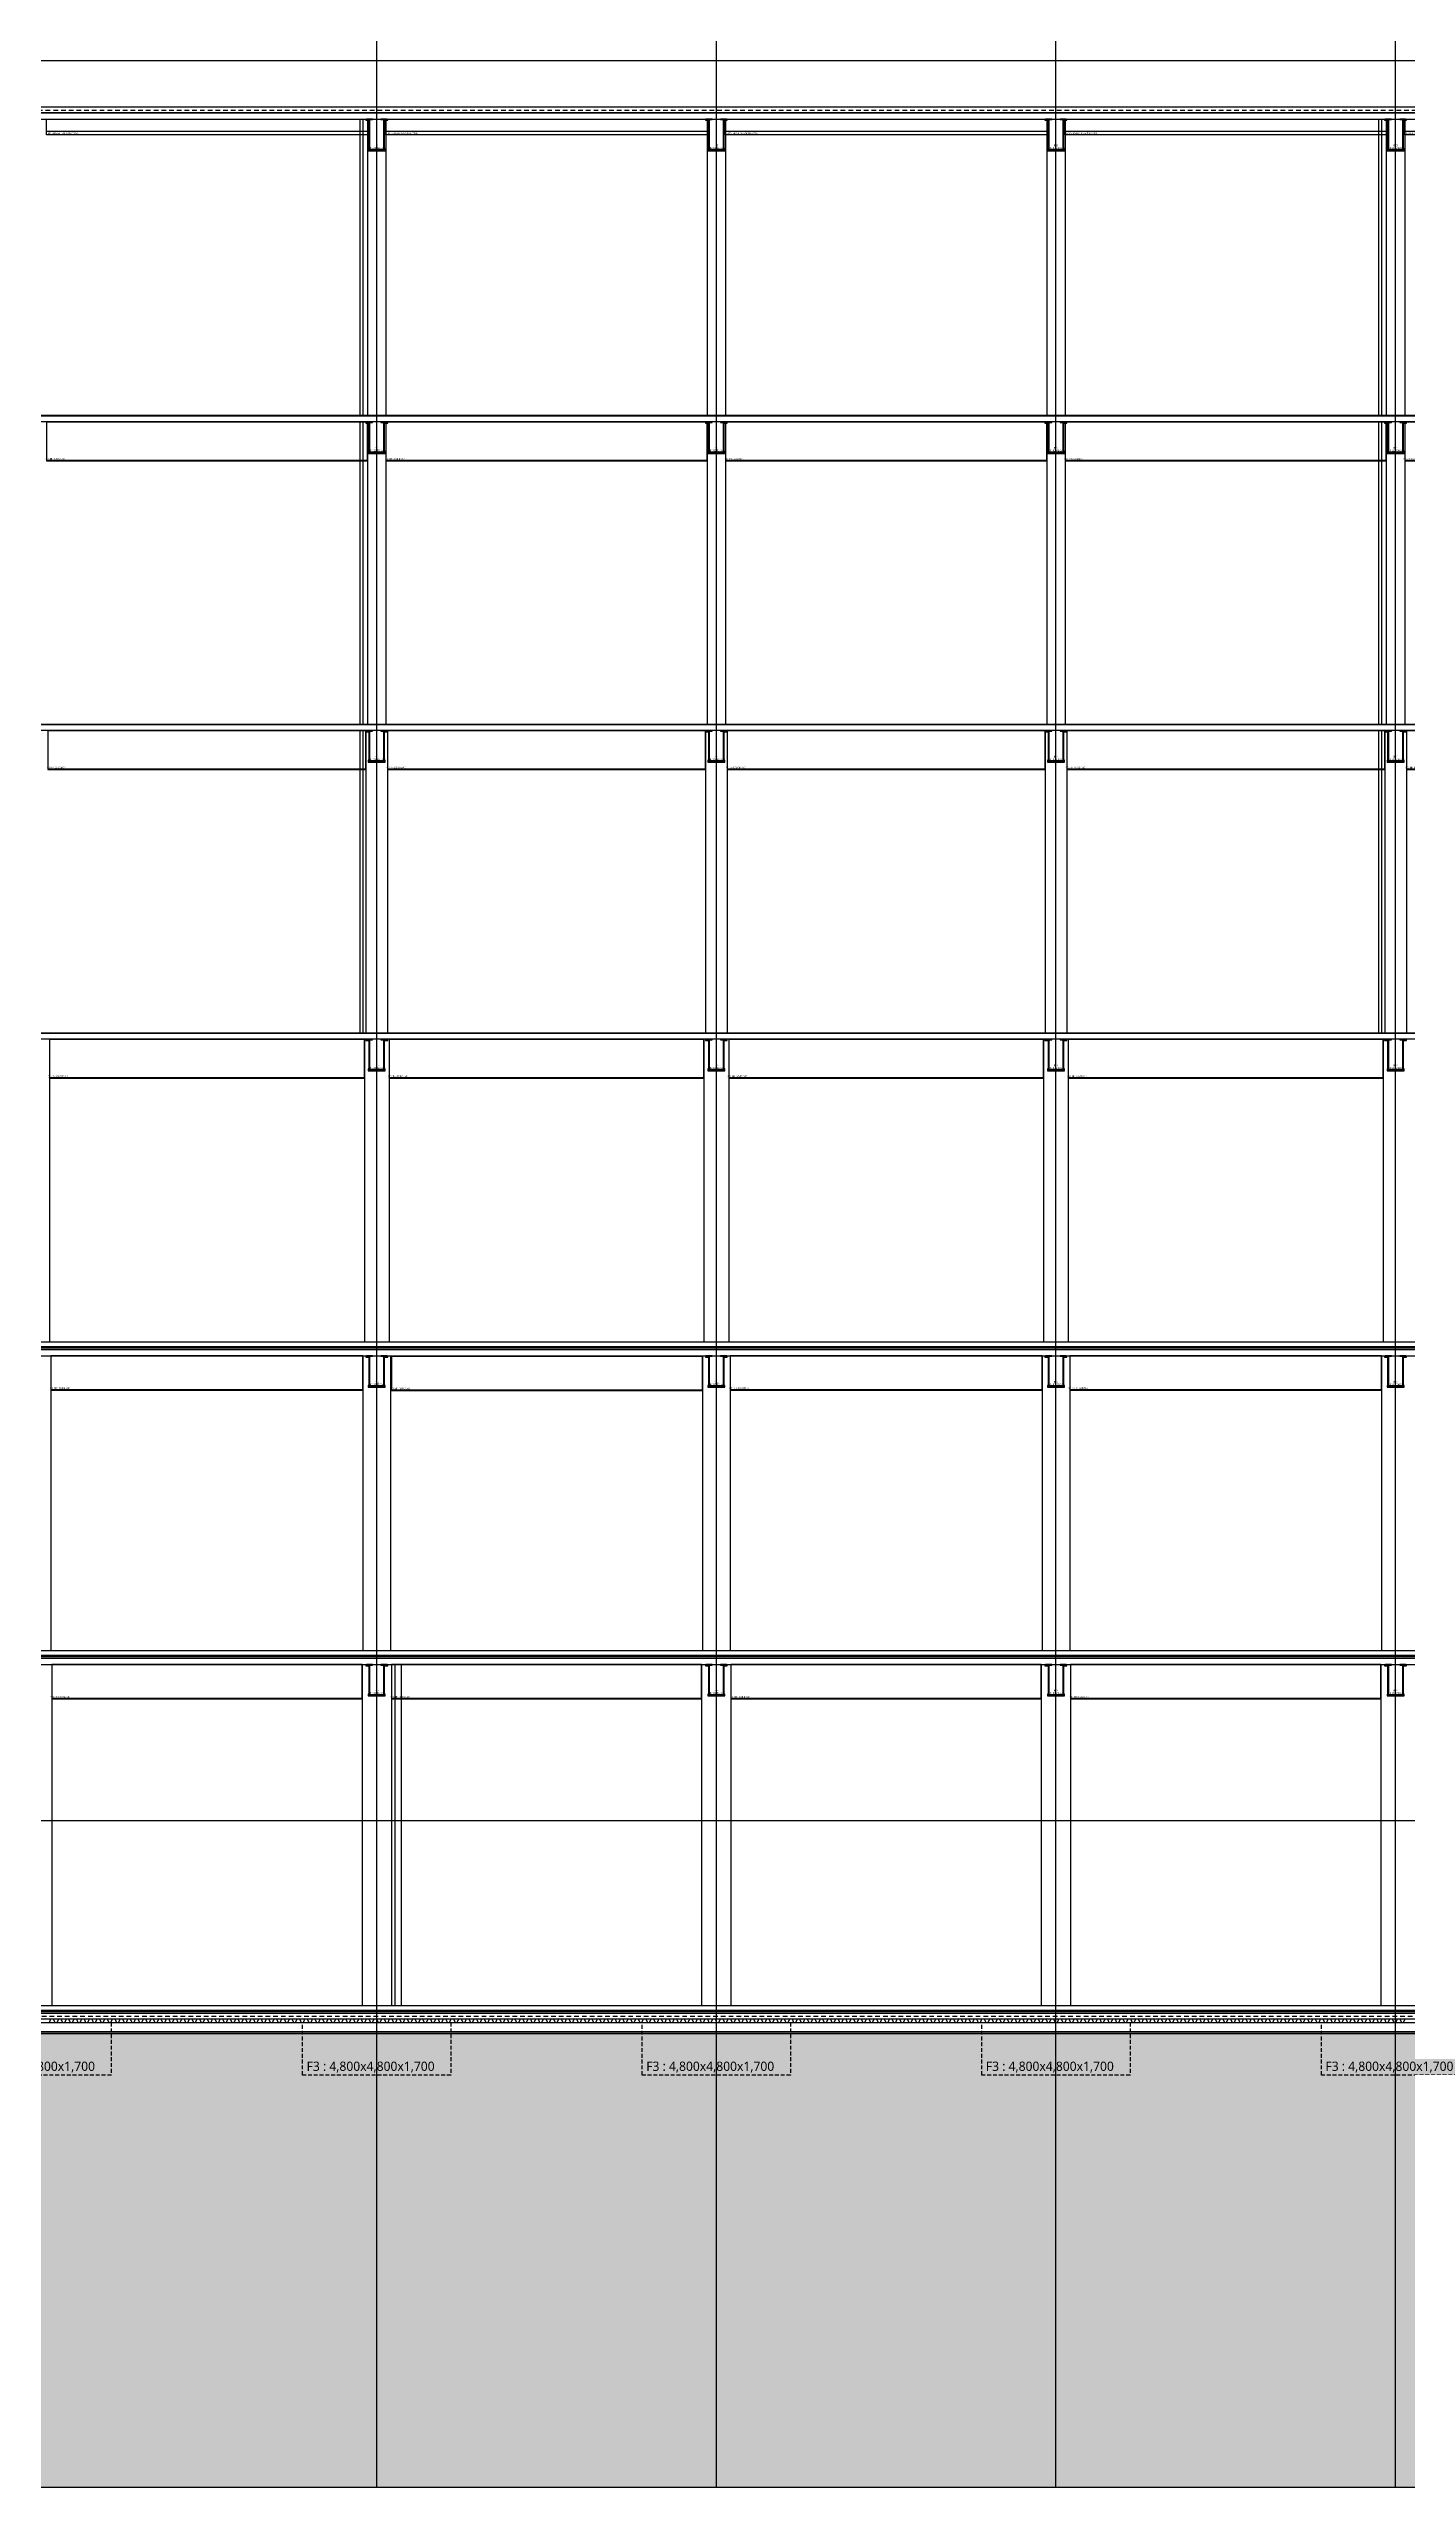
# Model space of a CAD drawing. Header units: millimetres. Extents: x 35054840 to 35483341, y -1288013 to -991013.
# Drawn here: x 35295104 to 35339104, y -1119859 to -1040875 of the extents above; entities that cross this region are included whole.
import ezdxf
from ezdxf.enums import TextEntityAlignment as Align

# ---------------------------------------------------------------- set-up
doc = ezdxf.new("R2010")
doc.units = ezdxf.units.MM
doc.header["$LTSCALE"] = 1000
doc.header["$MEASUREMENT"] = 0
doc.header["$PDSIZE"] = -10
for name, pattern in [('HID', [2.5, 1.5, -1]), ('HIDDEN', [2, 1, -1]), ('HIDDEN2', [0.1875, 0.125, -0.0625])]:
    doc.linetypes.add(name, pattern=pattern)
doc.layers.get('0').update_dxf_attribs({"linetype": 'CONTINUOUS'})
doc.layers.get('Defpoints').update_dxf_attribs({"color": 161, "linetype": 'CONTINUOUS'})
for name, color, linetype in [('02-COL', 2, 'CONTINUOUS'), ('250', 250, 'CONTINUOUS'), ('cen', 1, 'CONTINUOUS'), ('con', 2, 'CONTINUOUS'), ('ELE-8', 8, 'CONTINUOUS'), ('ELE5', 254, 'CONTINUOUS'), ('ELE6', 8, 'CONTINUOUS'), ('FIN', 9, 'CONTINUOUS'), ('FIN(내화피복)', 8, 'CONTINUOUS'), ('FIN(아스콘)', 3, 'CONTINUOUS'), ('FIN(패널-200글라스울)', 4, 'CONTINUOUS'), ('INS', 9, 'BATTING'), ('KZ_횡단_계획선', 3, 'CONTINUOUS'), ('S-SGIRDER-HF', 3, 'CONTINUOUS'), ('wire-meshes', 1, 'CONTINUOUS'), ('방수', 8, 'HIDDEN'), ('배수판', 5, 'CONTINUOUS'), ('초평탄', 4, 'CONTINUOUS')]:
    doc.layers.add(name, color=color, linetype=linetype)
doc.layers.add('Defpionits(Foundation)', color=161, linetype='HIDDEN2', plot=False)
doc.styles.add('TE', font='malgun_0.ttf')
doc.linetypes.add('BATTING', pattern='A,0.0001,-0.1,[134,ltypeshp.shx,S=0.1,R=0,X=-0.1,Y=0],-0.2,[134,ltypeshp.shx,S=0.1,R=180,X=0.1,Y=0],-0.1', length=0.4001)

# ---------------------------------------------------------------- blocks, each defined once
blk = doc.blocks.new('sdfdfgdfgdfg')
at = {"layer": 'cen', "ltscale": 0.1}
for p, q in [((34663639, -193275), (34663639, -106382)), ((34674639, -193275), (34674639, -106382)), ((34685639, -193275), (34685639, -106382)), ((34696639, -193275), (34696639, -106382))]:
    blk.add_line(p, q, dxfattribs=at)
at = {"layer": 'cen', "ltscale": 5}
for p, q in [((34490299, -116175), (34770828, -116175)), ((34490299, -126175), (34770828, -126175)), ((34490299, -136175), (34770828, -136175)), ((34490299, -146175), (34770828, -146175)), ((34490299, -156175), (34770828, -156175)), ((34490299, -166175), (34770828, -166175)), ((34490299, -171675), (34770828, -171675)), ((34490299, -177675), (34770828, -177675))]:
    blk.add_line(p, q, dxfattribs=at)
blk = doc.blocks.new('SDKLGFMFGHKGH')
at = {"layer": 'con', "ltscale": 0.1}
for points in [[(35626376, -991989), (35626376, -991309), (35626176, -991309), (35626176, -993159), (35803276, -993159), (35803276, -991309), (35803076, -991309), (35803076, -991989)], [(35803076, -992118), (35803076, -992959), (35626376, -992959), (35626376, -992118)]]:
    blk.add_lwpolyline(points, dxfattribs=at)
at = {"layer": 'ELE-8', "ltscale": 0.1}
blk.add_line((35626416, -992939), (35803036, -992939), dxfattribs=at)
at = {"layer": 'FIN(아스콘)'}
blk.add_line((35626821, -992759), (35789476, -992759), dxfattribs=at)
at = {"layer": 'wire-meshes', "linetype": 'HID', "ltscale": 0.1}
blk.add_line((35626503, -992859), (35789476, -992859), dxfattribs=at)
at = {"layer": '방수', "ltscale": 0.1}
blk.add_line((35626410, -992949), (35803041, -992949), dxfattribs=at)
blk = doc.blocks.new('SKLFKGHJGHJ')
at = {"layer": 'con', "ltscale": 0.1}
blk.add_line((35383276, -1073009), (35206476, -1073009), dxfattribs=at)
blk.add_lwpolyline([(35383276, -1073209), (35206176, -1073209), (35206176, -1072409)], dxfattribs=at)
blk = doc.blocks.new('DFJGKNFGHGH')
at = {"layer": 'con', "ltscale": 0.1}
blk.add_line((35626176, -1093209), (35803276, -1093209), dxfattribs=at)
blk.add_lwpolyline([(35626476, -1093009), (35802976, -1093009), (35802976, -1092759)], dxfattribs=at)
blk = doc.blocks.new('F3 SEC')
at = {"layer": 'Defpionits(Foundation)'}
blk.add_lwpolyline([(0, 1900), (4800, 1900), (4800, 200), (0, 200)], close=True, dxfattribs=at)
at = {"layer": 'Defpionits(Foundation)', "style": 'TE'}
blk.add_text('F3 : 4,800x4,800x1,700', height=300, dxfattribs=at).set_placement((131, 336))
blk = doc.blocks.new('*U237')
for p, q in [((-135, 0), (-335, 0)), ((-335, 0), (-335, -18)), ((-135, -18), (-135, 0)), ((335, 0), (135, 0)), ((135, 0), (135, -18)), ((335, -18), (335, 0)), ((-335, -18), (-135, -18)), ((135, -18), (335, -18))]:
    blk.add_line(p, q)
at = {"linetype": 'ByBlock'}
for points in [[(-235, -980), (-223, -980), (-223, -18), (-235, -18)], [(223, -980), (235, -980), (235, -18), (223, -18)]]:
    blk.add_lwpolyline(points, close=True, dxfattribs=at)
blk.add_lwpolyline([(-255, -1000), (255, -1000), (255, -980), (-255, -980)], close=True)
at = {"layer": 'Defpoints'}
blk.add_point((0, 0), dxfattribs=at)
blk = doc.blocks.new('HG14')
at = {"layer": 'S-SGIRDER-HF'}
blk.add_blockref('*U237', (0, 0), dxfattribs=at)
at = {"layer": 'Defpoints', "style": 'TE', "width": 0.5}
for s, p in [('BHF-1,000x470x12x18', (0, -925)), ('HG14', (0, -844))]:
    blk.add_text(s, height=60, dxfattribs=at).set_placement(p, align=Align.MIDDLE_CENTER)
blk = doc.blocks.new('*U152')
at = {"layer": 'ELE6', "ltscale": 0.1}
for p, q in [((10050, -12), (0, -12)), ((10050, -1100), (0, -1100))]:
    blk.add_line(p, q, dxfattribs=at)
blk.add_lwpolyline([(0, -1112), (10050, -1112), (10050, 0), (0, 0)], close=True, dxfattribs=at)
at = {"layer": 'Defpoints', "style": 'TE', "width": 0.5}
blk.add_text('SG11 : BH-1,112x300x12x12', height=60, dxfattribs=at).set_placement((279, -1047), align=Align.MIDDLE_CENTER)
blk = doc.blocks.new('*U162')
at = {"layer": 'ELE6', "ltscale": 0.1}
for p, q in [((10100, -12), (0, -12)), ((10100, -1100), (0, -1100))]:
    blk.add_line(p, q, dxfattribs=at)
blk.add_lwpolyline([(0, -1112), (10100, -1112), (10100, 0), (0, 0)], close=True, dxfattribs=at)
at = {"layer": 'Defpoints', "style": 'TE', "width": 0.5}
blk.add_text('SG11 : BH-1,112x300x12x12', height=60, dxfattribs=at).set_placement((279, -1047), align=Align.MIDDLE_CENTER)
blk = doc.blocks.new('*U163')
at = {"layer": 'ELE6', "ltscale": 0.1}
for p, q in [((10075, -12), (0, -12)), ((10075, -1100), (0, -1100))]:
    blk.add_line(p, q, dxfattribs=at)
blk.add_lwpolyline([(0, -1112), (10075, -1112), (10075, 0), (0, 0)], close=True, dxfattribs=at)
at = {"layer": 'Defpoints', "style": 'TE', "width": 0.5}
blk.add_text('SG11 : BH-1,112x300x12x12', height=60, dxfattribs=at).set_placement((279, -1047), align=Align.MIDDLE_CENTER)
blk = doc.blocks.new('*U172')
at = {"layer": 'ELE6', "ltscale": 0.1}
for p, q in [((10400, -6), (0, -6)), ((10400, -400), (0, -400))]:
    blk.add_line(p, q, dxfattribs=at)
blk.add_lwpolyline([(10400, -500), (0, -500), (0, 0), (10400, 0)], close=True, dxfattribs=at)
at = {"layer": 'Defpoints', "style": 'TE'}
blk.add_text('HG5,HG6A : HF-500x270x6', height=60, dxfattribs=at).set_placement((540, -450), align=Align.MIDDLE_CENTER)
blk = doc.blocks.new('*U239')
for p, q in [((-135, 0), (-335, 0)), ((-335, 0), (-335, -12)), ((-135, -12), (-135, 0)), ((335, 0), (135, 0)), ((135, 0), (135, -12)), ((335, -12), (335, 0)), ((-335, -12), (-135, -12)), ((135, -12), (335, -12))]:
    blk.add_line(p, q)
at = {"linetype": 'ByBlock'}
for points in [[(-235, -980), (-223, -980), (-223, -12), (-235, -12)], [(223, -980), (235, -980), (235, -12), (223, -12)]]:
    blk.add_lwpolyline(points, close=True, dxfattribs=at)
blk.add_lwpolyline([(-255, -1000), (255, -1000), (255, -980), (-255, -980)], close=True)
at = {"layer": 'Defpoints'}
blk.add_point((0, 0), dxfattribs=at)
blk = doc.blocks.new('HG21')
at = {"layer": 'S-SGIRDER-HF'}
blk.add_blockref('*U239', (0, 0), dxfattribs=at)
at = {"layer": 'Defpoints', "style": 'TE', "width": 0.5}
for s, p in [('BHF-1,000x470x12x12', (0, -925)), ('HG21', (0, -844))]:
    blk.add_text(s, height=60, dxfattribs=at).set_placement(p, align=Align.MIDDLE_CENTER)
blk = doc.blocks.new('*U243')
at = {"layer": 'ELE6', "ltscale": 0.1}
for p, q in [((10200, -12), (0, -12)), ((10200, -1250), (0, -1250))]:
    blk.add_line(p, q, dxfattribs=at)
blk.add_lwpolyline([(0, -1262), (10200, -1262), (10200, 0), (0, 0)], close=True, dxfattribs=at)
at = {"layer": 'Defpoints', "style": 'TE', "width": 0.5}
blk.add_text('SG12 : BH-1,262x300x12x12', height=60, dxfattribs=at).set_placement((279, -1197), align=Align.MIDDLE_CENTER)
blk = doc.blocks.new('*U254')
at = {"layer": 'ELE6', "ltscale": 0.1}
for p, q in [((10400, -12), (0, -12)), ((10400, -1250), (0, -1250))]:
    blk.add_line(p, q, dxfattribs=at)
blk.add_lwpolyline([(0, -1262), (10400, -1262), (10400, 0), (0, 0)], close=True, dxfattribs=at)
at = {"layer": 'Defpoints', "style": 'TE', "width": 0.5}
blk.add_text('SG12 : BH-1,262x300x12x12', height=60, dxfattribs=at).set_placement((279, -1197), align=Align.MIDDLE_CENTER)
blk = doc.blocks.new('*U253')
at = {"layer": 'ELE6', "ltscale": 0.1}
for p, q in [((10300, -12), (0, -12)), ((10300, -1250), (0, -1250))]:
    blk.add_line(p, q, dxfattribs=at)
blk.add_lwpolyline([(0, -1262), (10300, -1262), (10300, 0), (0, 0)], close=True, dxfattribs=at)
at = {"layer": 'Defpoints', "style": 'TE', "width": 0.5}
blk.add_text('SG12 : BH-1,262x300x12x12', height=60, dxfattribs=at).set_placement((279, -1197), align=Align.MIDDLE_CENTER)

msp = doc.modelspace()

# ---------------------------------------------------------------- hatches: boundary and pattern name
at = {"layer": '250', "ltscale": 0.5}
h = msp.add_hatch(dxfattribs=at)
h.set_pattern_fill('DOTS', color=256, scale=10000)
h.paths.add_polyline_path([(35132886.2, -1098928.9), (35132886.2, -1119858.9), (35412914.7, -1119858.9), (35412914.7, -1094258.9), (35383510.8, -1094258.9), (35383510.8, -1104808.9), (35383510.8, -1106757.2), (35383510.8, -1106808.9), (35368225.8, -1106808.9), (35368225.8, -1105108.9), (35204525.8, -1105108.9), (35204525.8, -1105408.9), (35201525.8, -1105408.9), (35201525.8, -1103808.9), (35193025.8, -1103808.9), (35193025.8, -1105408.9), (35190025.8, -1105408.9), (35190025.8, -1103808.9), (35181525.8, -1103808.9), (35181525.8, -1106309.9), (35178525.8, -1106309.9), (35178525.8, -1104808.9), (35170025.8, -1104808.9), (35170025.8, -1106408.9), (35167025.8, -1106408.9), (35167025.8, -1105008.9), (35159325.8, -1105008.9), (35159325.8, -1106008.9), (35156265.8, -1106008.9), (35156278.3, -1105858.9), (35156290.8, -1105858.9), (35156290.8, -1094558.9), (35156295.8, -1094158.9), (35145866.6, -1094158.9), (35145866.6, -1095458.9), (35144315.5, -1095458.9), (35144246.1, -1098928.9)])

# ---------------------------------------------------------------- linework, layer by layer
at = {"layer": 'con', "ltscale": 0.1}
msp.add_line((35206125.8, -1104808.9), (35382625.8, -1104808.9), dxfattribs=at)
for points in [[(35206475.8, -1093008.9), (35382975.8, -1093008.9), (35382975.8, -1092758.9)], [(35206465.8, -1093208.9), (35382625.8, -1093208.9), (35382625.8, -1098288.9)], [(35204525.8, -1105408.9), (35204525.8, -1105108.9), (35368225.8, -1105108.9)]]:
    msp.add_lwpolyline(points, dxfattribs=at)
at = {"layer": 'Defpoints'}
msp.add_lwpolyline([(35132886.2, -1119858.9), (35412914.7, -1119858.9), (35412914.7, -1094438.7), (35383510.8, -1094377.3), (35383510.8, -1104808.9), (35383510.8, -1106757.2), (35383510.8, -1106808.9), (35368225.8, -1106808.9), (35368225.8, -1105108.9), (35204525.8, -1105108.9)], dxfattribs=at)
at = {"layer": 'ELE-8', "color": 253, "ltscale": 0.1}
msp.add_lwpolyline([(35206396.8, -1041258.9), (35366575.8, -1041258.9)], dxfattribs=at)
at = {"layer": 'ELE5', "ltscale": 1000}
for points in [[(35305425.8, -1043158.9), (35305425.8, -1052758.9)], [(35306025.8, -1043158.9), (35306025.8, -1052758.9)], [(35316425.8, -1043158.9), (35316425.8, -1052758.9)], [(35317025.8, -1043158.9), (35317025.8, -1052758.9)], [(35327425.8, -1043158.9), (35327425.8, -1052758.9)], [(35328025.8, -1043158.9), (35328025.8, -1052758.9)], [(35338425.8, -1043158.9), (35338425.8, -1052758.9)], [(35339025.8, -1043158.9), (35339025.8, -1052758.9)], [(35305425.8, -1052958.9), (35305425.8, -1062758.9)], [(35306025.8, -1052958.9), (35306025.8, -1062758.9)], [(35316425.8, -1052958.9), (35316425.8, -1062758.9)], [(35317025.8, -1052958.9), (35317025.8, -1062758.9)], [(35327425.8, -1052958.9), (35327425.8, -1062758.9)], [(35328025.8, -1052958.9), (35328025.8, -1062758.9)], [(35338425.8, -1052958.9), (35338425.8, -1062758.9)], [(35339025.8, -1052958.9), (35339025.8, -1062758.9)], [(35305375.8, -1062958.9), (35305375.8, -1072758.9)], [(35306075.8, -1062958.9), (35306075.8, -1072758.9)], [(35316375.8, -1062958.9), (35316375.8, -1072758.9)], [(35317075.8, -1062958.9), (35317075.8, -1072758.9)], [(35327375.8, -1062958.9), (35327375.8, -1072758.9)], [(35328075.8, -1062958.9), (35328075.8, -1072758.9)], [(35338375.8, -1062958.9), (35338375.8, -1072758.9)], [(35339075.8, -1062958.9), (35339075.8, -1072758.9)], [(35295125.8, -1072958.9), (35295125.8, -1082758.9)], [(35305325.8, -1072958.9), (35305325.8, -1082758.9)], [(35306125.8, -1072958.9), (35306125.8, -1082758.9)], [(35316325.8, -1072958.9), (35316325.8, -1082758.9)], [(35317125.8, -1072958.9), (35317125.8, -1082758.9)], [(35327325.8, -1072958.9), (35327325.8, -1082758.9)], [(35328125.8, -1072958.9), (35328125.8, -1082758.9)], [(35338325.8, -1072958.9), (35338325.8, -1082758.9)], [(35295175.8, -1083208.9), (35295175.8, -1092758.9)], [(35305275.8, -1083208.9), (35305275.8, -1092758.9)], [(35306175.8, -1083208.9), (35306175.8, -1092758.9)], [(35316275.8, -1083208.9), (35316275.8, -1092758.9)], [(35317175.8, -1083208.9), (35317175.8, -1092758.9)], [(35327275.8, -1083208.9), (35327275.8, -1092758.9)], [(35328175.8, -1083208.9), (35328175.8, -1092758.9)], [(35338275.8, -1083208.9), (35338275.8, -1092758.9)], [(35295200.7, -1093208.9), (35295200.7, -1104258.9)], [(35305250.7, -1093208.9), (35305250.7, -1104258.9)], [(35306200.7, -1093208.9), (35306200.7, -1104258.9)], [(35316250.7, -1093208.9), (35316250.7, -1104258.9)], [(35317200.7, -1093208.9), (35317200.7, -1104258.9)], [(35327250.7, -1093208.9), (35327250.7, -1104258.9)], [(35328200.7, -1093208.9), (35328200.7, -1104258.9)], [(35338250.7, -1093208.9), (35338250.7, -1104258.9)]]:
    msp.add_lwpolyline(points, dxfattribs=at)
at = {"layer": 'FIN', "ltscale": 0.1}
for points in [[(35204525.8, -1105108.9), (35368225.8, -1105108.9), (35368225.8, -1106808.9), (35383510.8, -1106808.9), (35383510.8, -1106868.9)], [(35383510.8, -1106868.9), (35368165.8, -1106868.9), (35368165.8, -1105168.9), (35204585.8, -1105168.9)]]:
    msp.add_lwpolyline(points, dxfattribs=at)
at = {"layer": 'FIN(내화피복)', "ltscale": 10000}
for points in [[(35305369.8, -1043158.9), (35305369.8, -1043191.9), (35305469.8, -1043191.9), (35305469.8, -1044117.9), (35305449.8, -1044117.9), (35305449.8, -1044179.9), (35306001.8, -1044179.9), (35306001.8, -1044117.9), (35305981.8, -1044117.9), (35305981.8, -1043191.9), (35306081.8, -1043191.9), (35306081.8, -1043158.9)], [(35316369.8, -1043158.9), (35316369.8, -1043191.9), (35316469.8, -1043191.9), (35316469.8, -1044117.9), (35316449.8, -1044117.9), (35316449.8, -1044179.9), (35317001.8, -1044179.9), (35317001.8, -1044117.9), (35316981.8, -1044117.9), (35316981.8, -1043191.9), (35317081.8, -1043191.9), (35317081.8, -1043158.9)], [(35327369.8, -1043158.9), (35327369.8, -1043191.9), (35327469.8, -1043191.9), (35327469.8, -1044117.9), (35327449.8, -1044117.9), (35327449.8, -1044179.9), (35328001.8, -1044179.9), (35328001.8, -1044117.9), (35327981.8, -1044117.9), (35327981.8, -1043191.9), (35328081.8, -1043191.9), (35328081.8, -1043158.9)], [(35338369.8, -1043158.9), (35338369.8, -1043191.9), (35338469.8, -1043191.9), (35338469.8, -1044117.9), (35338449.8, -1044117.9), (35338449.8, -1044179.9), (35339001.8, -1044179.9), (35339001.8, -1044117.9), (35338981.8, -1044117.9), (35338981.8, -1043191.9), (35339081.8, -1043191.9), (35339081.8, -1043158.9)], [(35305369.8, -1052958.9), (35305369.8, -1052999.9), (35305469.8, -1052999.9), (35305469.8, -1053917.9), (35305449.8, -1053917.9), (35305449.8, -1053979.9), (35306001.8, -1053979.9), (35306001.8, -1053917.9), (35305981.8, -1053917.9), (35305981.8, -1052999.9), (35306081.8, -1052999.9), (35306081.8, -1052958.9)], [(35316369.8, -1052958.9), (35316369.8, -1052999.9), (35316469.8, -1052999.9), (35316469.8, -1053917.9), (35316449.8, -1053917.9), (35316449.8, -1053979.9), (35317001.8, -1053979.9), (35317001.8, -1053917.9), (35316981.8, -1053917.9), (35316981.8, -1052999.9), (35317081.8, -1052999.9), (35317081.8, -1052958.9)], [(35327369.8, -1052958.9), (35327369.8, -1052999.9), (35327469.8, -1052999.9), (35327469.8, -1053917.9), (35327449.8, -1053917.9), (35327449.8, -1053979.9), (35328001.8, -1053979.9), (35328001.8, -1053917.9), (35327981.8, -1053917.9), (35327981.8, -1052999.9), (35328081.8, -1052999.9), (35328081.8, -1052958.9)], [(35338369.8, -1052958.9), (35338369.8, -1052999.9), (35338469.8, -1052999.9), (35338469.8, -1053917.9), (35338449.8, -1053917.9), (35338449.8, -1053979.9), (35339001.8, -1053979.9), (35339001.8, -1053917.9), (35338981.8, -1053917.9), (35338981.8, -1052999.9), (35339081.8, -1052999.9), (35339081.8, -1052958.9)], [(35305369.8, -1062958.9), (35305369.8, -1062999.9), (35305469.8, -1062999.9), (35305469.8, -1063917.9), (35305449.8, -1063917.9), (35305449.8, -1063979.9), (35306001.8, -1063979.9), (35306001.8, -1063917.9), (35305981.8, -1063917.9), (35305981.8, -1062999.9), (35306081.8, -1062999.9), (35306081.8, -1062958.9)], [(35316369.8, -1062958.9), (35316369.8, -1062999.9), (35316469.8, -1062999.9), (35316469.8, -1063917.9), (35316449.8, -1063917.9), (35316449.8, -1063979.9), (35317001.8, -1063979.9), (35317001.8, -1063917.9), (35316981.8, -1063917.9), (35316981.8, -1062999.9), (35317081.8, -1062999.9), (35317081.8, -1062958.9)], [(35327369.8, -1062958.9), (35327369.8, -1062999.9), (35327469.8, -1062999.9), (35327469.8, -1063917.9), (35327449.8, -1063917.9), (35327449.8, -1063979.9), (35328001.8, -1063979.9), (35328001.8, -1063917.9), (35327981.8, -1063917.9), (35327981.8, -1062999.9), (35328081.8, -1062999.9), (35328081.8, -1062958.9)], [(35338369.8, -1062958.9), (35338369.8, -1062999.9), (35338469.8, -1062999.9), (35338469.8, -1063917.9), (35338449.8, -1063917.9), (35338449.8, -1063979.9), (35339001.8, -1063979.9), (35339001.8, -1063917.9), (35338981.8, -1063917.9), (35338981.8, -1062999.9), (35339081.8, -1062999.9), (35339081.8, -1062958.9)], [(35305369.8, -1072958.9), (35305369.8, -1072999.9), (35305469.8, -1072999.9), (35305469.8, -1073917.9), (35305449.8, -1073917.9), (35305449.8, -1073979.9), (35306001.8, -1073979.9), (35306001.8, -1073917.9), (35305981.8, -1073917.9), (35305981.8, -1072999.9), (35306081.8, -1072999.9), (35306081.8, -1072958.9)], [(35316369.8, -1072958.9), (35316369.8, -1072999.9), (35316469.8, -1072999.9), (35316469.8, -1073917.9), (35316449.8, -1073917.9), (35316449.8, -1073979.9), (35317001.8, -1073979.9), (35317001.8, -1073917.9), (35316981.8, -1073917.9), (35316981.8, -1072999.9), (35317081.8, -1072999.9), (35317081.8, -1072958.9)], [(35327369.8, -1072958.9), (35327369.8, -1072999.9), (35327469.8, -1072999.9), (35327469.8, -1073917.9), (35327449.8, -1073917.9), (35327449.8, -1073979.9), (35328001.8, -1073979.9), (35328001.8, -1073917.9), (35327981.8, -1073917.9), (35327981.8, -1072999.9), (35328081.8, -1072999.9), (35328081.8, -1072958.9)], [(35338369.8, -1072958.9), (35338369.8, -1072999.9), (35338469.8, -1072999.9), (35338469.8, -1073917.9), (35338449.8, -1073917.9), (35338449.8, -1073979.9), (35339001.8, -1073979.9), (35339001.8, -1073917.9), (35338981.8, -1073917.9), (35338981.8, -1072999.9), (35339081.8, -1072999.9), (35339081.8, -1072958.9)], [(35305369.8, -1083208.9), (35305369.8, -1083249.9), (35305469.8, -1083249.9), (35305469.8, -1084167.9), (35305449.8, -1084167.9), (35305449.8, -1084229.9), (35306001.8, -1084229.9), (35306001.8, -1084167.9), (35305981.8, -1084167.9), (35305981.8, -1083249.9), (35306081.8, -1083249.9), (35306081.8, -1083208.9)], [(35316369.8, -1083208.9), (35316369.8, -1083249.9), (35316469.8, -1083249.9), (35316469.8, -1084167.9), (35316449.8, -1084167.9), (35316449.8, -1084229.9), (35317001.8, -1084229.9), (35317001.8, -1084167.9), (35316981.8, -1084167.9), (35316981.8, -1083249.9), (35317081.8, -1083249.9), (35317081.8, -1083208.9)], [(35327369.8, -1083208.9), (35327369.8, -1083249.9), (35327469.8, -1083249.9), (35327469.8, -1084167.9), (35327449.8, -1084167.9), (35327449.8, -1084229.9), (35328001.8, -1084229.9), (35328001.8, -1084167.9), (35327981.8, -1084167.9), (35327981.8, -1083249.9), (35328081.8, -1083249.9), (35328081.8, -1083208.9)], [(35338369.8, -1083208.9), (35338369.8, -1083249.9), (35338469.8, -1083249.9), (35338469.8, -1084167.9), (35338449.8, -1084167.9), (35338449.8, -1084229.9), (35339001.8, -1084229.9), (35339001.8, -1084167.9), (35338981.8, -1084167.9), (35338981.8, -1083249.9), (35339081.8, -1083249.9), (35339081.8, -1083208.9)], [(35305369.8, -1093208.9), (35305369.8, -1093249.9), (35305469.8, -1093249.9), (35305469.8, -1094167.9), (35305449.8, -1094167.9), (35305449.8, -1094229.9), (35306001.8, -1094229.9), (35306001.8, -1094167.9), (35305981.8, -1094167.9), (35305981.8, -1093249.9), (35306081.8, -1093249.9), (35306081.8, -1093208.9)], [(35316369.8, -1093208.9), (35316369.8, -1093249.9), (35316469.8, -1093249.9), (35316469.8, -1094167.9), (35316449.8, -1094167.9), (35316449.8, -1094229.9), (35317001.8, -1094229.9), (35317001.8, -1094167.9), (35316981.8, -1094167.9), (35316981.8, -1093249.9), (35317081.8, -1093249.9), (35317081.8, -1093208.9)], [(35327369.8, -1093208.9), (35327369.8, -1093249.9), (35327469.8, -1093249.9), (35327469.8, -1094167.9), (35327449.8, -1094167.9), (35327449.8, -1094229.9), (35328001.8, -1094229.9), (35328001.8, -1094167.9), (35327981.8, -1094167.9), (35327981.8, -1093249.9), (35328081.8, -1093249.9), (35328081.8, -1093208.9)], [(35338369.8, -1093208.9), (35338369.8, -1093249.9), (35338469.8, -1093249.9), (35338469.8, -1094167.9), (35338449.8, -1094167.9), (35338449.8, -1094229.9), (35339001.8, -1094229.9), (35339001.8, -1094167.9), (35338981.8, -1094167.9), (35338981.8, -1093249.9), (35339081.8, -1093249.9), (35339081.8, -1093208.9)]]:
    msp.add_lwpolyline(points, dxfattribs=at)
at = {"layer": 'FIN(패널-200글라스울)', "ltscale": 0.1}
for p, q in [((35305175.8, -1043158.9), (35305175.8, -1052758.9)), ((35305275.8, -1043158.9), (35305275.8, -1052758.9)), ((35338175.8, -1043158.9), (35338175.8, -1052758.9)), ((35338275.8, -1043158.9), (35338275.8, -1052758.9)), ((35305175.8, -1052958.9), (35305175.8, -1062758.9)), ((35305275.8, -1052958.9), (35305275.8, -1062758.9)), ((35338175.8, -1052958.9), (35338175.8, -1062758.9)), ((35338275.8, -1052958.9), (35338275.8, -1062758.9)), ((35305175.8, -1062958.9), (35305175.8, -1072758.9)), ((35305275.8, -1062958.9), (35305275.8, -1072758.9)), ((35338175.8, -1062958.9), (35338175.8, -1072758.9)), ((35338275.8, -1062958.9), (35338275.8, -1072758.9)), ((35306325.8, -1104258.9), (35306325.8, -1093208.9)), ((35306525.8, -1104258.9), (35306525.8, -1093208.9))]:
    msp.add_line(p, q, dxfattribs=at)
at = {"layer": 'INS', "ltscale": 0.12}
for points in [[(35382975.8, -1082958.9), (35206475.8, -1082958.9)], [(35382975.8, -1092958.9), (35206475.8, -1092958.9)], [(35382425.8, -1104458.9), (35206125.8, -1104458.9)]]:
    msp.add_lwpolyline(points, dxfattribs=at)
at = {"layer": 'KZ_횡단_계획선'}
msp.add_lwpolyline([(35412914.7, -1094038.7), (35391120.5, -1094038.7), (35383475.8, -1093977), (35383475.8, -1106808.9), (35368225.8, -1106808.9), (35368225.8, -1105108.9), (35204525.8, -1105108.9)], dxfattribs=at)
at = {"layer": 'wire-meshes', "linetype": 'HID', "ltscale": 0.1}
msp.add_line((35206125.8, -1104598.9), (35382625.8, -1104598.9), dxfattribs=at)
at = {"layer": '배수판'}
msp.add_lwpolyline([(35295051.1, -1104808.9), (35295124.4, -1104808.9), (35295175.7, -1104688.9), (35295249, -1104688.9), (35295300.3, -1104808.9), (35295373.6, -1104808.9), (35295424.9, -1104688.9), (35295498.3, -1104688.9), (35295549.6, -1104808.9), (35295622.9, -1104808.9), (35295674.2, -1104688.9), (35295747.5, -1104688.9), (35295798.8, -1104808.9), (35295872.2, -1104808.9), (35295923.4, -1104688.9), (35295996.8, -1104688.9), (35296048.1, -1104808.9), (35296121.4, -1104808.9), (35296172.7, -1104688.9), (35296246, -1104688.9), (35296297.3, -1104808.9), (35296370.7, -1104808.9), (35296422, -1104688.9), (35296495.3, -1104688.9), (35296546.6, -1104808.9), (35296619.9, -1104808.9), (35296671.2, -1104688.9), (35296744.5, -1104688.9), (35296795.8, -1104808.9), (35296869.2, -1104808.9), (35296920.5, -1104688.9), (35296993.8, -1104688.9), (35297045.1, -1104808.9), (35297118.4, -1104808.9), (35297169.7, -1104688.9), (35297243.1, -1104688.9), (35297294.3, -1104808.9), (35297367.7, -1104808.9), (35297419, -1104688.9), (35297492.3, -1104688.9), (35297543.6, -1104808.9), (35297616.9, -1104808.9), (35297668.2, -1104688.9), (35297741.6, -1104688.9), (35297792.9, -1104808.9), (35297866.2, -1104808.9), (35297917.5, -1104688.9), (35297990.8, -1104688.9), (35298042.1, -1104808.9), (35298115.4, -1104808.9), (35298166.7, -1104688.9), (35298240.1, -1104688.9), (35298291.4, -1104808.9), (35298364.7, -1104808.9), (35298416, -1104688.9), (35298489.3, -1104688.9), (35298540.6, -1104808.9), (35298614, -1104808.9), (35298665.2, -1104688.9), (35298738.6, -1104688.9), (35298789.9, -1104808.9), (35298863.2, -1104808.9), (35298914.5, -1104688.9), (35298987.8, -1104688.9), (35299039.1, -1104808.9), (35299112.5, -1104808.9), (35299163.8, -1104688.9), (35299237.1, -1104688.9), (35299288.4, -1104808.9), (35299361.7, -1104808.9), (35299413, -1104688.9), (35299486.3, -1104688.9), (35299537.6, -1104808.9), (35299611, -1104808.9), (35299662.3, -1104688.9), (35299735.6, -1104688.9), (35299786.9, -1104808.9), (35299860.2, -1104808.9), (35299911.5, -1104688.9), (35299984.9, -1104688.9), (35300036.1, -1104808.9), (35300109.5, -1104808.9), (35300160.8, -1104688.9), (35300234.1, -1104688.9), (35300285.4, -1104808.9), (35300358.7, -1104808.9), (35300410, -1104688.9), (35300483.4, -1104688.9), (35300534.7, -1104808.9), (35300608, -1104808.9), (35300659.3, -1104688.9), (35300732.6, -1104688.9), (35300783.9, -1104808.9), (35300857.2, -1104808.9), (35300908.5, -1104688.9), (35300981.9, -1104688.9), (35301033.2, -1104808.9), (35301106.5, -1104808.9), (35301157.8, -1104688.9), (35301231.1, -1104688.9), (35301282.4, -1104808.9), (35301355.7, -1104808.9), (35301407, -1104688.9), (35301480.4, -1104688.9), (35301531.7, -1104808.9), (35301605, -1104808.9), (35301656.3, -1104688.9), (35301729.6, -1104688.9), (35301780.9, -1104808.9), (35301854.3, -1104808.9), (35301905.6, -1104688.9), (35301978.9, -1104688.9), (35302030.2, -1104808.9), (35302103.5, -1104808.9), (35302154.8, -1104688.9), (35302228.1, -1104688.9), (35302279.4, -1104808.9), (35302352.8, -1104808.9), (35302404.1, -1104688.9), (35302477.4, -1104688.9), (35302528.7, -1104808.9), (35302602, -1104808.9), (35302653.3, -1104688.9), (35302726.6, -1104688.9), (35302777.9, -1104808.9), (35302851.3, -1104808.9), (35302902.6, -1104688.9), (35302975.9, -1104688.9), (35303027.2, -1104808.9), (35303100.5, -1104808.9), (35303151.8, -1104688.9), (35303225.2, -1104688.9), (35303276.5, -1104808.9), (35303349.8, -1104808.9), (35303401.1, -1104688.9), (35303474.4, -1104688.9), (35303525.7, -1104808.9), (35303599, -1104808.9), (35303650.3, -1104688.9), (35303723.7, -1104688.9), (35303775, -1104808.9), (35303848.3, -1104808.9), (35303899.6, -1104688.9), (35303972.9, -1104688.9), (35304024.2, -1104808.9), (35304097.5, -1104808.9), (35304148.8, -1104688.9), (35304222.2, -1104688.9), (35304273.5, -1104808.9), (35304346.8, -1104808.9), (35304398.1, -1104688.9), (35304471.4, -1104688.9), (35304522.7, -1104808.9), (35304596.1, -1104808.9), (35304647.3, -1104688.9), (35304720.7, -1104688.9), (35304772, -1104808.9), (35304845.3, -1104808.9), (35304896.6, -1104688.9), (35304969.9, -1104688.9), (35305021.2, -1104808.9), (35305094.6, -1104808.9), (35305145.9, -1104688.9), (35305219.2, -1104688.9), (35305270.5, -1104808.9), (35305343.8, -1104808.9), (35305395.1, -1104688.9), (35305468.4, -1104688.9), (35305519.7, -1104808.9), (35305593.1, -1104808.9), (35305644.4, -1104688.9), (35305717.7, -1104688.9), (35305769, -1104808.9), (35305842.3, -1104808.9), (35305893.6, -1104688.9), (35305967, -1104688.9), (35306018.2, -1104808.9), (35306091.6, -1104808.9), (35306142.9, -1104688.9), (35306216.2, -1104688.9), (35306267.5, -1104808.9), (35306340.8, -1104808.9), (35306392.1, -1104688.9), (35306465.5, -1104688.9), (35306516.8, -1104808.9), (35306590.1, -1104808.9), (35306641.4, -1104688.9), (35306714.7, -1104688.9), (35306766, -1104808.9), (35306839.3, -1104808.9), (35306890.6, -1104688.9), (35306964, -1104688.9), (35307015.3, -1104808.9), (35307088.6, -1104808.9), (35307139.9, -1104688.9), (35307213.2, -1104688.9), (35307264.5, -1104808.9), (35307337.9, -1104808.9), (35307389.1, -1104688.9), (35307462.5, -1104688.9), (35307513.8, -1104808.9), (35307587.1, -1104808.9), (35307638.4, -1104688.9), (35307711.7, -1104688.9), (35307763, -1104808.9), (35307836.4, -1104808.9), (35307887.7, -1104688.9), (35307961, -1104688.9), (35308012.3, -1104808.9), (35308085.6, -1104808.9), (35308136.9, -1104688.9), (35308210.2, -1104688.9), (35308261.5, -1104808.9), (35308334.9, -1104808.9), (35308386.2, -1104688.9), (35308459.5, -1104688.9), (35308510.8, -1104808.9), (35308584.1, -1104808.9), (35308635.4, -1104688.9), (35308708.8, -1104688.9), (35308760, -1104808.9), (35308833.4, -1104808.9), (35308884.7, -1104688.9), (35308958, -1104688.9), (35309009.3, -1104808.9), (35309082.6, -1104808.9), (35309133.9, -1104688.9), (35309207.3, -1104688.9), (35309258.6, -1104808.9), (35309331.9, -1104808.9), (35309383.2, -1104688.9), (35309456.5, -1104688.9), (35309507.8, -1104808.9), (35309581.1, -1104808.9), (35309632.4, -1104688.9), (35309705.8, -1104688.9), (35309757.1, -1104808.9), (35309830.4, -1104808.9), (35309881.7, -1104688.9), (35309955, -1104688.9), (35310006.3, -1104808.9), (35310079.7, -1104808.9), (35310130.9, -1104688.9), (35310204.3, -1104688.9), (35310255.6, -1104808.9), (35310328.9, -1104808.9), (35310380.2, -1104688.9), (35310453.5, -1104688.9), (35310504.8, -1104808.9), (35310578.2, -1104808.9), (35310629.5, -1104688.9), (35310702.8, -1104688.9), (35310754.1, -1104808.9), (35310827.4, -1104808.9), (35310878.7, -1104688.9), (35310952, -1104688.9), (35311003.3, -1104808.9), (35311076.7, -1104808.9), (35311128, -1104688.9), (35311201.3, -1104688.9), (35311252.6, -1104808.9), (35311325.9, -1104808.9), (35311377.2, -1104688.9), (35311450.6, -1104688.9), (35311501.8, -1104808.9), (35311575.2, -1104808.9), (35311626.5, -1104688.9), (35311699.8, -1104688.9), (35311751.1, -1104808.9), (35311824.4, -1104808.9), (35311875.7, -1104688.9), (35311949.1, -1104688.9), (35312000.4, -1104808.9), (35312073.7, -1104808.9), (35312125, -1104688.9), (35312198.3, -1104688.9), (35312249.6, -1104808.9), (35312322.9, -1104808.9), (35312374.2, -1104688.9), (35312447.6, -1104688.9), (35312498.9, -1104808.9), (35312572.2, -1104808.9), (35312623.5, -1104688.9), (35312696.8, -1104688.9), (35312748.1, -1104808.9), (35312821.4, -1104808.9), (35312872.7, -1104688.9), (35312946.1, -1104688.9), (35312997.4, -1104808.9), (35313070.7, -1104808.9), (35313122, -1104688.9), (35313195.3, -1104688.9), (35313246.6, -1104808.9), (35313320, -1104808.9), (35313371.3, -1104688.9), (35313444.6, -1104688.9), (35313495.9, -1104808.9), (35313569.2, -1104808.9), (35313620.5, -1104688.9), (35313693.8, -1104688.9), (35313745.1, -1104808.9), (35313818.5, -1104808.9), (35313869.8, -1104688.9), (35313943.1, -1104688.9), (35313994.4, -1104808.9), (35314067.7, -1104808.9), (35314119, -1104688.9), (35314192.3, -1104688.9), (35314243.6, -1104808.9), (35314317, -1104808.9), (35314368.3, -1104688.9), (35314441.6, -1104688.9), (35314492.9, -1104808.9), (35314566.2, -1104808.9), (35314617.5, -1104688.9), (35314690.9, -1104688.9), (35314742.2, -1104808.9), (35314815.5, -1104808.9), (35314866.8, -1104688.9), (35314940.1, -1104688.9), (35314991.4, -1104808.9), (35315064.7, -1104808.9), (35315116, -1104688.9), (35315189.4, -1104688.9), (35315240.7, -1104808.9), (35315314, -1104808.9), (35315365.3, -1104688.9), (35315438.6, -1104688.9), (35315489.9, -1104808.9), (35315563.2, -1104808.9), (35315614.5, -1104688.9), (35315687.9, -1104688.9), (35315739.2, -1104808.9), (35315812.5, -1104808.9), (35315863.8, -1104688.9), (35315937.1, -1104688.9), (35315988.4, -1104808.9), (35316061.8, -1104808.9), (35316113.1, -1104688.9), (35316186.4, -1104688.9), (35316237.7, -1104808.9), (35316311, -1104808.9), (35316362.3, -1104688.9), (35316435.6, -1104688.9), (35316486.9, -1104808.9), (35316560.3, -1104808.9), (35316611.6, -1104688.9), (35316684.9, -1104688.9), (35316736.2, -1104808.9), (35316809.5, -1104808.9), (35316860.8, -1104688.9), (35316934.1, -1104688.9), (35316985.4, -1104808.9), (35317058.8, -1104808.9), (35317110.1, -1104688.9), (35317183.4, -1104688.9), (35317234.7, -1104808.9), (35317308, -1104808.9), (35317359.3, -1104688.9), (35317432.7, -1104688.9), (35317483.9, -1104808.9), (35317557.3, -1104808.9), (35317608.6, -1104688.9), (35317681.9, -1104688.9), (35317733.2, -1104808.9), (35317806.5, -1104808.9), (35317857.8, -1104688.9), (35317931.2, -1104688.9), (35317982.5, -1104808.9), (35318055.8, -1104808.9), (35318107.1, -1104688.9), (35318180.4, -1104688.9), (35318231.7, -1104808.9), (35318305, -1104808.9), (35318356.3, -1104688.9), (35318429.7, -1104688.9), (35318481, -1104808.9), (35318554.3, -1104808.9), (35318605.6, -1104688.9), (35318678.9, -1104688.9), (35318730.2, -1104808.9), (35318803.6, -1104808.9), (35318854.8, -1104688.9), (35318928.2, -1104688.9), (35318979.5, -1104808.9), (35319016.1, -1104808.9), (35319052.8, -1104808.9), (35319104.1, -1104688.9), (35319177.4, -1104688.9), (35319228.7, -1104808.9), (35319302.1, -1104808.9), (35319353.4, -1104688.9), (35319390, -1104688.9), (35319421.4, -1104688.9), (35319472.7, -1104808.9), (35319546, -1104808.9), (35319597.3, -1104688.9), (35319670.7, -1104688.9), (35319722, -1104808.9), (35319795.3, -1104808.9), (35319846.6, -1104688.9), (35319919.9, -1104688.9), (35319971.2, -1104808.9), (35320044.5, -1104808.9), (35320095.8, -1104688.9), (35320169.2, -1104688.9), (35320220.5, -1104808.9), (35320293.8, -1104808.9), (35320345.1, -1104688.9), (35320418.4, -1104688.9), (35320469.7, -1104808.9), (35320543.1, -1104808.9), (35320594.3, -1104688.9), (35320667.7, -1104688.9), (35320719, -1104808.9), (35320792.3, -1104808.9), (35320843.6, -1104688.9), (35320916.9, -1104688.9), (35320968.2, -1104808.9), (35321041.6, -1104808.9), (35321092.9, -1104688.9), (35321166.2, -1104688.9), (35321217.5, -1104808.9), (35321290.8, -1104808.9), (35321342.1, -1104688.9), (35321415.4, -1104688.9), (35321466.7, -1104808.9), (35321540.1, -1104808.9), (35321591.4, -1104688.9), (35321664.7, -1104688.9), (35321716, -1104808.9), (35321789.3, -1104808.9), (35321840.6, -1104688.9), (35321914, -1104688.9), (35321965.2, -1104808.9), (35322038.6, -1104808.9), (35322089.9, -1104688.9), (35322163.2, -1104688.9), (35322214.5, -1104808.9), (35322287.8, -1104808.9), (35322339.1, -1104688.9), (35322412.5, -1104688.9), (35322463.8, -1104808.9), (35322537.1, -1104808.9), (35322588.4, -1104688.9), (35322661.7, -1104688.9), (35322713, -1104808.9), (35322786.3, -1104808.9), (35322837.6, -1104688.9), (35322911, -1104688.9), (35322962.3, -1104808.9), (35323035.6, -1104808.9), (35323086.9, -1104688.9), (35323160.2, -1104688.9), (35323211.5, -1104808.9), (35323284.9, -1104808.9), (35323336.1, -1104688.9), (35323409.5, -1104688.9), (35323460.8, -1104808.9), (35323534.1, -1104808.9), (35323585.4, -1104688.9), (35323658.7, -1104688.9), (35323710, -1104808.9), (35323783.4, -1104808.9), (35323834.7, -1104688.9), (35323908, -1104688.9), (35323959.3, -1104808.9), (35324032.6, -1104808.9), (35324083.9, -1104688.9), (35324157.2, -1104688.9), (35324208.5, -1104808.9), (35324281.9, -1104808.9), (35324333.2, -1104688.9), (35324406.5, -1104688.9), (35324457.8, -1104808.9), (35324531.1, -1104808.9), (35324582.4, -1104688.9), (35324655.7, -1104688.9), (35324707, -1104808.9), (35324780.4, -1104808.9), (35324831.7, -1104688.9), (35324905, -1104688.9), (35324956.3, -1104808.9), (35325029.6, -1104808.9), (35325080.9, -1104688.9), (35325154.3, -1104688.9), (35325205.6, -1104808.9), (35325278.9, -1104808.9), (35325330.2, -1104688.9), (35325403.5, -1104688.9), (35325454.8, -1104808.9), (35325528.1, -1104808.9), (35325579.4, -1104688.9), (35325652.8, -1104688.9), (35325704.1, -1104808.9), (35325777.4, -1104808.9), (35325828.7, -1104688.9), (35325902, -1104688.9), (35325953.3, -1104808.9), (35326026.6, -1104808.9), (35326077.9, -1104688.9), (35326151.3, -1104688.9), (35326202.6, -1104808.9), (35326275.9, -1104808.9), (35326327.2, -1104688.9), (35326400.5, -1104688.9), (35326451.8, -1104808.9), (35326525.2, -1104808.9), (35326576.5, -1104688.9), (35326649.8, -1104688.9), (35326701.1, -1104808.9), (35326774.4, -1104808.9), (35326825.7, -1104688.9), (35326899, -1104688.9), (35326950.3, -1104808.9), (35327023.7, -1104808.9), (35327075, -1104688.9), (35327148.3, -1104688.9), (35327199.6, -1104808.9), (35327272.9, -1104808.9), (35327324.2, -1104688.9), (35327397.5, -1104688.9), (35327448.8, -1104808.9), (35327522.2, -1104808.9), (35327573.5, -1104688.9), (35327646.8, -1104688.9), (35327698.1, -1104808.9), (35327771.4, -1104808.9), (35327822.7, -1104688.9), (35327896.1, -1104688.9), (35327947.3, -1104808.9), (35328020.7, -1104808.9), (35328072, -1104688.9), (35328145.3, -1104688.9), (35328196.6, -1104808.9), (35328269.9, -1104808.9), (35328321.2, -1104688.9), (35328394.6, -1104688.9), (35328445.9, -1104808.9), (35328519.2, -1104808.9), (35328570.5, -1104688.9), (35328643.8, -1104688.9), (35328695.1, -1104808.9), (35328768.4, -1104808.9), (35328819.7, -1104688.9), (35328893.1, -1104688.9), (35328944.4, -1104808.9), (35329017.7, -1104808.9), (35329069, -1104688.9), (35329142.3, -1104688.9), (35329193.6, -1104808.9), (35329267, -1104808.9), (35329318.2, -1104688.9), (35329391.6, -1104688.9), (35329442.9, -1104808.9), (35329516.2, -1104808.9), (35329567.5, -1104688.9), (35329640.8, -1104688.9), (35329692.1, -1104808.9), (35329765.5, -1104808.9), (35329816.8, -1104688.9), (35329890.1, -1104688.9), (35329941.4, -1104808.9), (35330014.7, -1104808.9), (35330066, -1104688.9), (35330139.3, -1104688.9), (35330190.6, -1104808.9), (35330264, -1104808.9), (35330315.3, -1104688.9), (35330388.6, -1104688.9), (35330439.9, -1104808.9), (35330513.2, -1104808.9), (35330564.5, -1104688.9), (35330637.9, -1104688.9), (35330689.1, -1104808.9), (35330762.5, -1104808.9), (35330813.8, -1104688.9), (35330887.1, -1104688.9), (35330938.4, -1104808.9), (35331011.7, -1104808.9), (35331063, -1104688.9), (35331136.4, -1104688.9), (35331187.7, -1104808.9), (35331261, -1104808.9), (35331312.3, -1104688.9), (35331385.6, -1104688.9), (35331436.9, -1104808.9), (35331510.2, -1104808.9), (35331561.5, -1104688.9), (35331634.9, -1104688.9), (35331686.2, -1104808.9), (35331759.5, -1104808.9), (35331810.8, -1104688.9), (35331884.1, -1104688.9), (35331935.4, -1104808.9), (35332008.8, -1104808.9), (35332060, -1104688.9), (35332133.4, -1104688.9), (35332184.7, -1104808.9), (35332258, -1104808.9), (35332309.3, -1104688.9), (35332382.6, -1104688.9), (35332433.9, -1104808.9), (35332507.3, -1104808.9), (35332558.6, -1104688.9), (35332631.9, -1104688.9), (35332683.2, -1104808.9), (35332756.5, -1104808.9), (35332807.8, -1104688.9), (35332881.1, -1104688.9), (35332932.4, -1104808.9), (35333005.8, -1104808.9), (35333057.1, -1104688.9), (35333130.4, -1104688.9), (35333181.7, -1104808.9), (35333255, -1104808.9), (35333306.3, -1104688.9), (35333379.7, -1104688.9), (35333430.9, -1104808.9), (35333504.3, -1104808.9), (35333555.6, -1104688.9), (35333628.9, -1104688.9), (35333680.2, -1104808.9), (35333753.5, -1104808.9), (35333804.8, -1104688.9), (35333878.2, -1104688.9), (35333929.5, -1104808.9), (35334002.8, -1104808.9), (35334054.1, -1104688.9), (35334127.4, -1104688.9), (35334178.7, -1104808.9), (35334252, -1104808.9), (35334303.3, -1104688.9), (35334376.7, -1104688.9), (35334428, -1104808.9), (35334501.3, -1104808.9), (35334552.6, -1104688.9), (35334625.9, -1104688.9), (35334677.2, -1104808.9), (35334750.6, -1104808.9), (35334801.8, -1104688.9), (35334875.2, -1104688.9), (35334926.5, -1104808.9), (35334999.8, -1104808.9), (35335051.1, -1104688.9), (35335124.4, -1104688.9), (35335175.7, -1104808.9), (35335249.1, -1104808.9), (35335300.4, -1104688.9), (35335373.7, -1104688.9), (35335425, -1104808.9), (35335498.3, -1104808.9), (35335549.6, -1104688.9), (35335622.9, -1104688.9), (35335674.2, -1104808.9), (35335747.6, -1104808.9), (35335798.9, -1104688.9), (35335872.2, -1104688.9), (35335923.5, -1104808.9), (35335996.8, -1104808.9), (35336048.1, -1104688.9), (35336121.4, -1104688.9), (35336172.7, -1104808.9), (35336246.1, -1104808.9), (35336297.4, -1104688.9), (35336370.7, -1104688.9), (35336422, -1104808.9), (35336495.3, -1104808.9), (35336546.6, -1104688.9), (35336620, -1104688.9), (35336671.3, -1104808.9), (35336744.6, -1104808.9), (35336795.9, -1104688.9), (35336869.2, -1104688.9), (35336920.5, -1104808.9), (35336993.8, -1104808.9), (35337045.1, -1104688.9), (35337118.5, -1104688.9), (35337169.8, -1104808.9), (35337243.1, -1104808.9), (35337294.4, -1104688.9), (35337367.7, -1104688.9), (35337419, -1104808.9), (35337492.3, -1104808.9), (35337543.6, -1104688.9), (35337617, -1104688.9), (35337668.3, -1104808.9), (35337741.6, -1104808.9), (35337792.9, -1104688.9), (35337866.2, -1104688.9), (35337917.5, -1104808.9), (35337990.9, -1104808.9), (35338042.2, -1104688.9), (35338115.5, -1104688.9), (35338166.8, -1104808.9), (35338240.1, -1104808.9), (35338291.4, -1104688.9), (35338364.7, -1104688.9), (35338416, -1104808.9), (35338489.4, -1104808.9), (35338540.7, -1104688.9), (35338614, -1104688.9), (35338665.3, -1104808.9), (35338738.6, -1104808.9), (35338789.9, -1104688.9), (35338863.2, -1104688.9), (35338914.5, -1104808.9), (35338987.9, -1104808.9), (35339039.2, -1104688.9), (35339112.5, -1104688.9)], dxfattribs=at)
at = {"layer": '초평탄', "ltscale": 0.1}
for p, q in [((35206125.8, -1104408.9), (35382425.8, -1104408.9)), ((35206125.8, -1104508.9), (35382625.8, -1104508.9)), ((35206125.8, -1104688.9), (35382625.8, -1104688.9))]:
    msp.add_line(p, q, dxfattribs=at)
for points in [[(35206475.8, -1082758.9), (35382975.8, -1082758.9)], [(35206475.8, -1082908.9), (35382975.8, -1082908.9)], [(35206475.8, -1092758.9), (35382975.8, -1092758.9)], [(35206475.8, -1092908.9), (35382975.8, -1092908.9)], [(35206125.8, -1104258.9), (35382425.8, -1104258.9)]]:
    msp.add_lwpolyline(points, dxfattribs=at)

# ---------------------------------------------------------------- block references
for name, p in [('sdfdfgdfgdfg', (642087, -926584.2)), ('SDKLGFMFGHKGH', (-420000, -50000)), ('SKLFKGHJGHJ', (0, 20250)), ('SKLFKGHJGHJ', (0, 10250)), ('SKLFKGHJGHJ', (0, 250)), ('DFJGKNFGHGH', (-420000, 10000))]:
    msp.add_blockref(name, p)
at = {"layer": '02-COL'}
for p in [(35305725.8, -1043158.9), (35316725.8, -1043158.9), (35327725.8, -1043158.9), (35338725.8, -1043158.9)]:
    msp.add_blockref('HG21', p, dxfattribs=at)
at = {"layer": 'Defpionits(Foundation)'}
for p in [(35292325.7, -1106708.9), (35303325.7, -1106708.9), (35314325.7, -1106708.9), (35325325.7, -1106708.9), (35336325.7, -1106708.9)]:
    msp.add_blockref('F3 SEC', p, dxfattribs=at)
at = {"layer": 'ELE6'}
for name, p in [('*U172', (35295025.8, -1043158.9)), ('*U172', (35306025.8, -1043158.9)), ('*U172', (35317025.8, -1043158.9)), ('*U172', (35328025.8, -1043158.9)), ('*U172', (35339025.8, -1043158.9)), ('*U254', (35295025.8, -1052958.9)), ('*U254', (35306025.8, -1052958.9)), ('*U254', (35317025.8, -1052958.9)), ('*U254', (35328025.8, -1052958.9)), ('*U254', (35339025.8, -1052958.9)), ('*U253', (35295075.8, -1062958.9)), ('*U253', (35306075.8, -1062958.9)), ('*U253', (35317075.8, -1062958.9)), ('*U253', (35328075.8, -1062958.9)), ('*U253', (35339075.8, -1062958.9)), ('*U243', (35295125.8, -1072958.9)), ('*U243', (35306125.8, -1072958.9)), ('*U243', (35317125.8, -1072958.9)), ('*U243', (35328125.8, -1072958.9)), ('*U162', (35295175.8, -1083208.9)), ('*U163', (35306200.7, -1083220.9)), ('*U162', (35317175.8, -1083208.9)), ('*U162', (35328175.8, -1083208.9)), ('*U152', (35295200.7, -1093208.9)), ('*U152', (35306200.7, -1093208.9)), ('*U152', (35317200.7, -1093208.9)), ('*U152', (35328200.7, -1093208.9))]:
    msp.add_blockref(name, p, dxfattribs=at)
at = {"layer": 'S-SGIRDER-HF'}
for p in [(35305725.8, -1052958.9), (35316725.8, -1052958.9), (35327725.8, -1052958.9), (35338725.8, -1052958.9), (35305725.8, -1062958.9), (35316725.8, -1062958.9), (35327725.8, -1062958.9), (35338725.8, -1062958.9), (35305725.8, -1072958.9), (35316725.8, -1072958.9), (35327725.8, -1072958.9), (35338725.8, -1072958.9), (35305725.8, -1083208.9), (35316725.8, -1083208.9), (35327725.8, -1083208.9), (35338725.8, -1083208.9), (35305725.8, -1093208.9), (35316725.8, -1093208.9), (35327725.8, -1093208.9), (35338725.8, -1093208.9)]:
    msp.add_blockref('HG14', p, dxfattribs=at)

doc.saveas('drawing.dxf')
